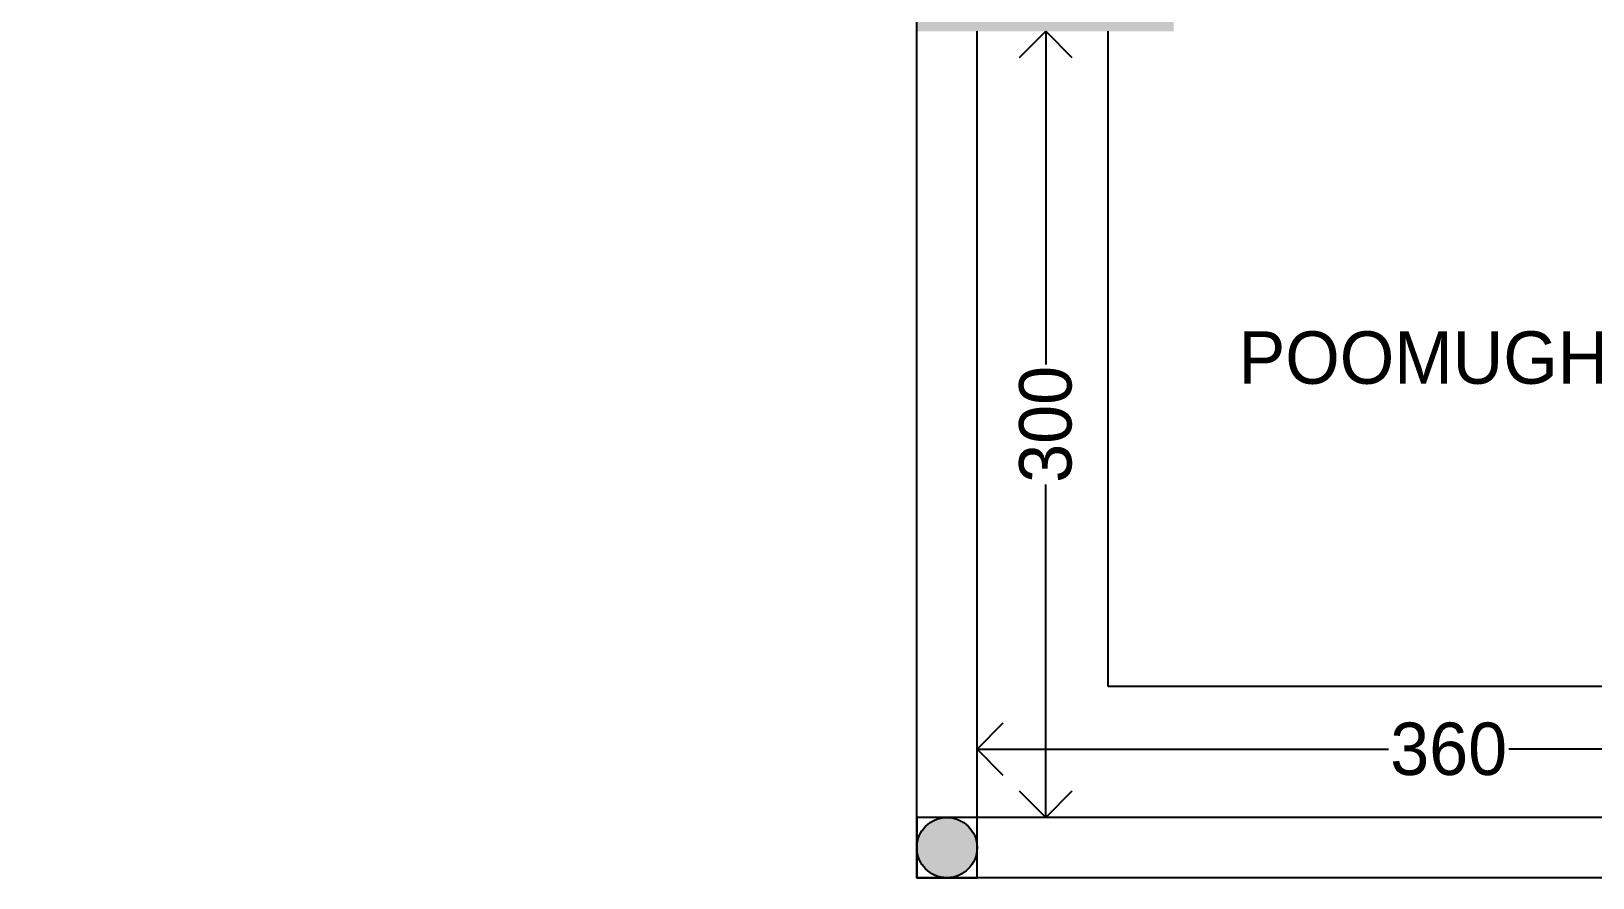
# Model space of a CAD drawing. Header units: inches. Extents: x -706 to 45253, y -3984 to 13819.
# Drawn here: x 36248 to 36844, y 5769 to 6092 of the extents above; entities that cross this region are included whole.
import ezdxf

# ---------------------------------------------------------------- set-up
doc = ezdxf.new("R2010")
doc.units = ezdxf.units.IN
doc.header["$PDMODE"] = 99
doc.header["$PDSIZE"] = 0.2
for name, color, linetype in [('BC-Hatch', 8, 'Continuous'), ('BC-WALLS', 1, 'Continuous'), ('BC-WHITECOLOR', 7, 'Continuous')]:
    doc.layers.add(name, color=color, linetype=linetype)
doc.styles.add('BC-1IN100-1', font='FreeSans.ttf', dxfattribs={"height": 20})
doc.styles.add('style2', font='FreeSans.ttf')
doc.dimstyles.new('BC-1IN100-1', dxfattribs={"dimtxt": 20, "dimasz": 20, "dimexe": 0.18, "dimexo": 0.0625, "dimgap": 1, "dimtad": 0, "dimtoh": 1, "dimdec": 1, "dimzin": 12, "dimdsep": 46, "dimtxsty": 'BC-1IN100-1', "dimblk": 'OPEN90', "dimcen": 0.09, "dimse1": 1, "dimse2": 1, "dimclrd": 256, "dimclre": 256, "dimclrt": 7, "dimadec": 0, "dimazin": 0, "dimtfac": 1, "dimtdec": 1, "dimtofl": 0, "dimtmove": 1, "dimatfit": 3, "dimldrblk": 'OPEN90', "dimfxl": 0, "dimtolj": 1, "dimtzin": 0, "dimlwd": -1, "dimarcsym": 0})

# ---------------------------------------------------------------- blocks, each defined once
blk = doc.blocks.new('_Open90')
at = {"color": 0, "linetype": 'ByBlock', "lineweight": -2}
for p, q in [((-0.5, 0.5), (0, 0)), ((0, 0), (-1, 0)), ((0, 0), (-0.5, -0.5))]:
    blk.add_line(p, q, dxfattribs=at)
blk = doc.blocks.new('*D742')
at = {"layer": 'BC-Hatch'}
for p, q in [((36629.06, 5817.77), (36766.15, 5817.77)), ((36949.06, 5817.77), (36811.96, 5817.77))]:
    blk.add_line(p, q, dxfattribs=at)
at = {"layer": 'Defpoints', "color": 0}
for p in [(36969.06, 5817.77), (36609.06, 5791.7), (36969.06, 5791.7)]:
    blk.add_point(p, dxfattribs=at)
at = {"layer": 'BC-Hatch', "xscale": 20, "yscale": 20, "zscale": 20, "rotation": 180}
blk.add_blockref('_Open90', (36609.06, 5817.77), dxfattribs=at)
at = {"layer": 'BC-Hatch', "xscale": 20, "yscale": 20, "zscale": 20}
blk.add_blockref('_Open90', (36969.06, 5817.77), dxfattribs=at)
at = {"layer": 'BC-Hatch', "color": 7, "insert": (36789.06, 5817.77), "char_height": 20, "attachment_point": 5, "style": 'BC-1IN100-1'}
blk.add_mtext('\\A1;360', dxfattribs=at)
blk = doc.blocks.new('*D743')
at = {"layer": 'BC-Hatch'}
for p, q in [((36635.25, 6071.7), (36635.25, 5964.6)), ((36635.25, 5811.7), (36635.25, 5918.79))]:
    blk.add_line(p, q, dxfattribs=at)
at = {"layer": 'Defpoints', "color": 0}
for p in [(36609.06, 6091.7), (36635.25, 6091.7), (36609.06, 5791.7)]:
    blk.add_point(p, dxfattribs=at)
at = {"layer": 'BC-Hatch', "xscale": 20, "yscale": 20, "zscale": 20}
for p, rotation in [((36635.25, 6091.7), 90), ((36635.25, 5791.7), 270)]:
    blk.add_blockref('_Open90', p, dxfattribs=dict(at, rotation=rotation))
at = {"layer": 'BC-Hatch', "color": 7, "insert": (36635.25, 5941.7), "char_height": 20, "attachment_point": 5, "rotation": 90, "style": 'BC-1IN100-1'}
blk.add_mtext('\\A1;300', dxfattribs=at)

msp = doc.modelspace()

# ---------------------------------------------------------------- hatches: boundary and pattern name
at = {"layer": 'BC-Hatch'}
h = msp.add_hatch(color=16, dxfattribs=at)
h.paths.add_polyline_path([(37330.06, 6587.7), (37330.06, 6963.7), (37307.06, 6963.7), (37307.06, 6587.7)])
h.paths.add_polyline_path([(37293.27, 6414.7), (37302.17, 6432.48), (37294.62, 6414.7), (37330.06, 6414.7), (37330.06, 6437.7), (37269.9, 6437.7), (37275.77, 6414.7), (37283.49, 6414.7), (37283.63, 6415.59), (37283.58, 6414.7)])
h.paths.add_polyline_path([(37273.93, 6414.7), (37269.73, 6437.7), (37212.06, 6437.7), (37212.06, 6414.7), (37256.94, 6414.7), (37246.42, 6427.18), (37260.9, 6414.7)])
h.paths.add_polyline_path([(37012.06, 6414.7), (37012.06, 6437.7), (36844.06, 6437.7), (36844.06, 6426.92), (36844.06, 6414.7)])
h.paths.add_polyline_path([(36894.06, 6599.2, 1), (36917.06, 6599.2, 1)])
h.paths.add_polyline_path([(36894.06, 6952.2, 1), (36917.06, 6952.2, 1)])
h.paths.add_polyline_path([(36684.06, 6850.7), (36684.06, 6963.7), (36661.06, 6963.7), (36661.06, 6850.7)])
h.paths.add_polyline_path([(36684.06, 6437.7), (36684.06, 6700.7), (36661.06, 6700.7), (36661.06, 6610.7), (36661.06, 6437.7), (36631.06, 6437.7), (36631.06, 6414.7), (36734.06, 6414.7), (36734.06, 6426.92), (36734.06, 6437.7)])
h.paths.add_polyline_path([(36571.06, 6587.7), (36571.06, 6610.7), (36271.06, 6610.7), (36271.06, 6675.7), (36248.06, 6675.7), (36248.06, 6587.7), (36271.06, 6587.7)])
h.paths.add_polyline_path([(36271.06, 6875.7), (36271.06, 6952.2), (36548.06, 6952.2), (36548.06, 6940.7), (36571.06, 6940.7), (36571.06, 6963.7), (36248.06, 6963.7), (36248.06, 6875.7)])
h.paths.add_polyline_path([(36271.06, 6437.7), (36271.06, 6497.7), (36248.06, 6497.7), (36248.06, 6414.7), (36571.06, 6414.7), (36571.06, 6437.7)])
h.paths.add_polyline_path([(36684.06, 6091.7), (36684.06, 6114.7), (36586.06, 6114.7), (36586.06, 6091.7)])
h.paths.add_polyline_path([(36992.06, 6091.7), (36992.06, 6114.7), (36917.06, 6114.7), (36894.06, 6114.7), (36894.06, 6091.7)])
h.paths.add_polyline_path([(36969.06, 5780.2, 1), (36992.06, 5780.2, 1)])
h.paths.add_polyline_path([(36586.06, 5780.2, 1), (36609.06, 5780.2, 1)])
h.paths.add_polyline_path([(36522.56, 6437.7), (36522.56, 6497.7), (36511.06, 6497.7), (36511.06, 6442.7, 0.002309), (36511.8, 6442.7), (36515.6, 6442.7), (36515.6, 6443.95), (36521.8, 6443.95), (36521.8, 6437.7)], flags=16)

# ---------------------------------------------------------------- linework, layer by layer
for p, q in [((36586.06, 5768.7), (36586.06, 6114.7)), ((36609.06, 5768.7), (36609.06, 6091.7)), ((36659.06, 5841.7), (36659.06, 6091.7)), ((36919.06, 5841.7), (36659.06, 5841.7)), ((36992.06, 5791.7), (36586.06, 5791.7)), ((36586.06, 5791.7), (36586.06, 5768.7)), ((36586.06, 5791.7), (36586.06, 5768.7)), ((36992.06, 5768.7), (36586.06, 5768.7)), ((36609.06, 5768.7), (36586.06, 5768.7)), ((36609.06, 5768.7), (36586.06, 5768.7))]:
    msp.add_line(p, q)
at = {"layer": 'BC-WALLS'}
msp.add_circle((36597.56, 5780.2), 11.5, dxfattribs=at)
at = {"layer": 'BC-WHITECOLOR'}
msp.add_lwpolyline([(36609.06, 5768.7), (36609.06, 5791.7), (36586.06, 5791.7), (36586.06, 5768.7)], close=True, dxfattribs=at)

# ---------------------------------------------------------------- texts
at = {"layer": 'BC-WHITECOLOR', "insert": (36708.85, 5977.18), "char_height": 20, "width": 113.9495, "attachment_point": 1, "style": 'style2'}
msp.add_mtext('{\\fFreeSans|b0|i0|c0|p18;POOMUGHAM}', dxfattribs=at)

# ---------------------------------------------------------------- dimensions: what is measured, and where the dimension line sits
at = {"layer": 'BC-Hatch'}
dim = msp.add_linear_dim(base=(36635.25, 6091.7), p1=(36609.06, 5791.7), p2=(36609.06, 6091.7), angle=90, dimstyle='BC-1IN100-1', dxfattribs=at)
dim.commit()
dim.dimension.update_dxf_attribs({"geometry": '*D743', "text_midpoint": (36635.25, 5941.7)})
dim = msp.add_linear_dim(base=(36969.06, 5817.77), p1=(36609.06, 5791.7), p2=(36969.06, 5791.7), dimstyle='BC-1IN100-1', dxfattribs=at)
dim.commit()
dim.dimension.update_dxf_attribs({"geometry": '*D742', "text_midpoint": (36789.06, 5817.77)})

doc.saveas('drawing.dxf')
